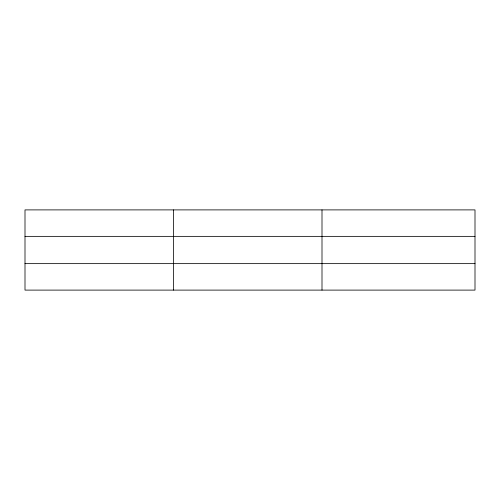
<?xml version="1.0" encoding="UTF-8"?>
<svg xmlns="http://www.w3.org/2000/svg" width="500" height="500" viewBox="0 0 500 500"><rect width="100%" height="100%" fill="white"/><g stroke="black" fill="none" stroke-linecap="round" stroke-linejoin="round"><path stroke-width="0.75" d="M173.5 209.894L173.5 290.106M322 209.894L322 290.106M475 263.637L475 290.106L25 290.106L25 209.894L475 209.894L475 263.637L25 263.637M25 236.363L475 236.363"/></g></svg>
